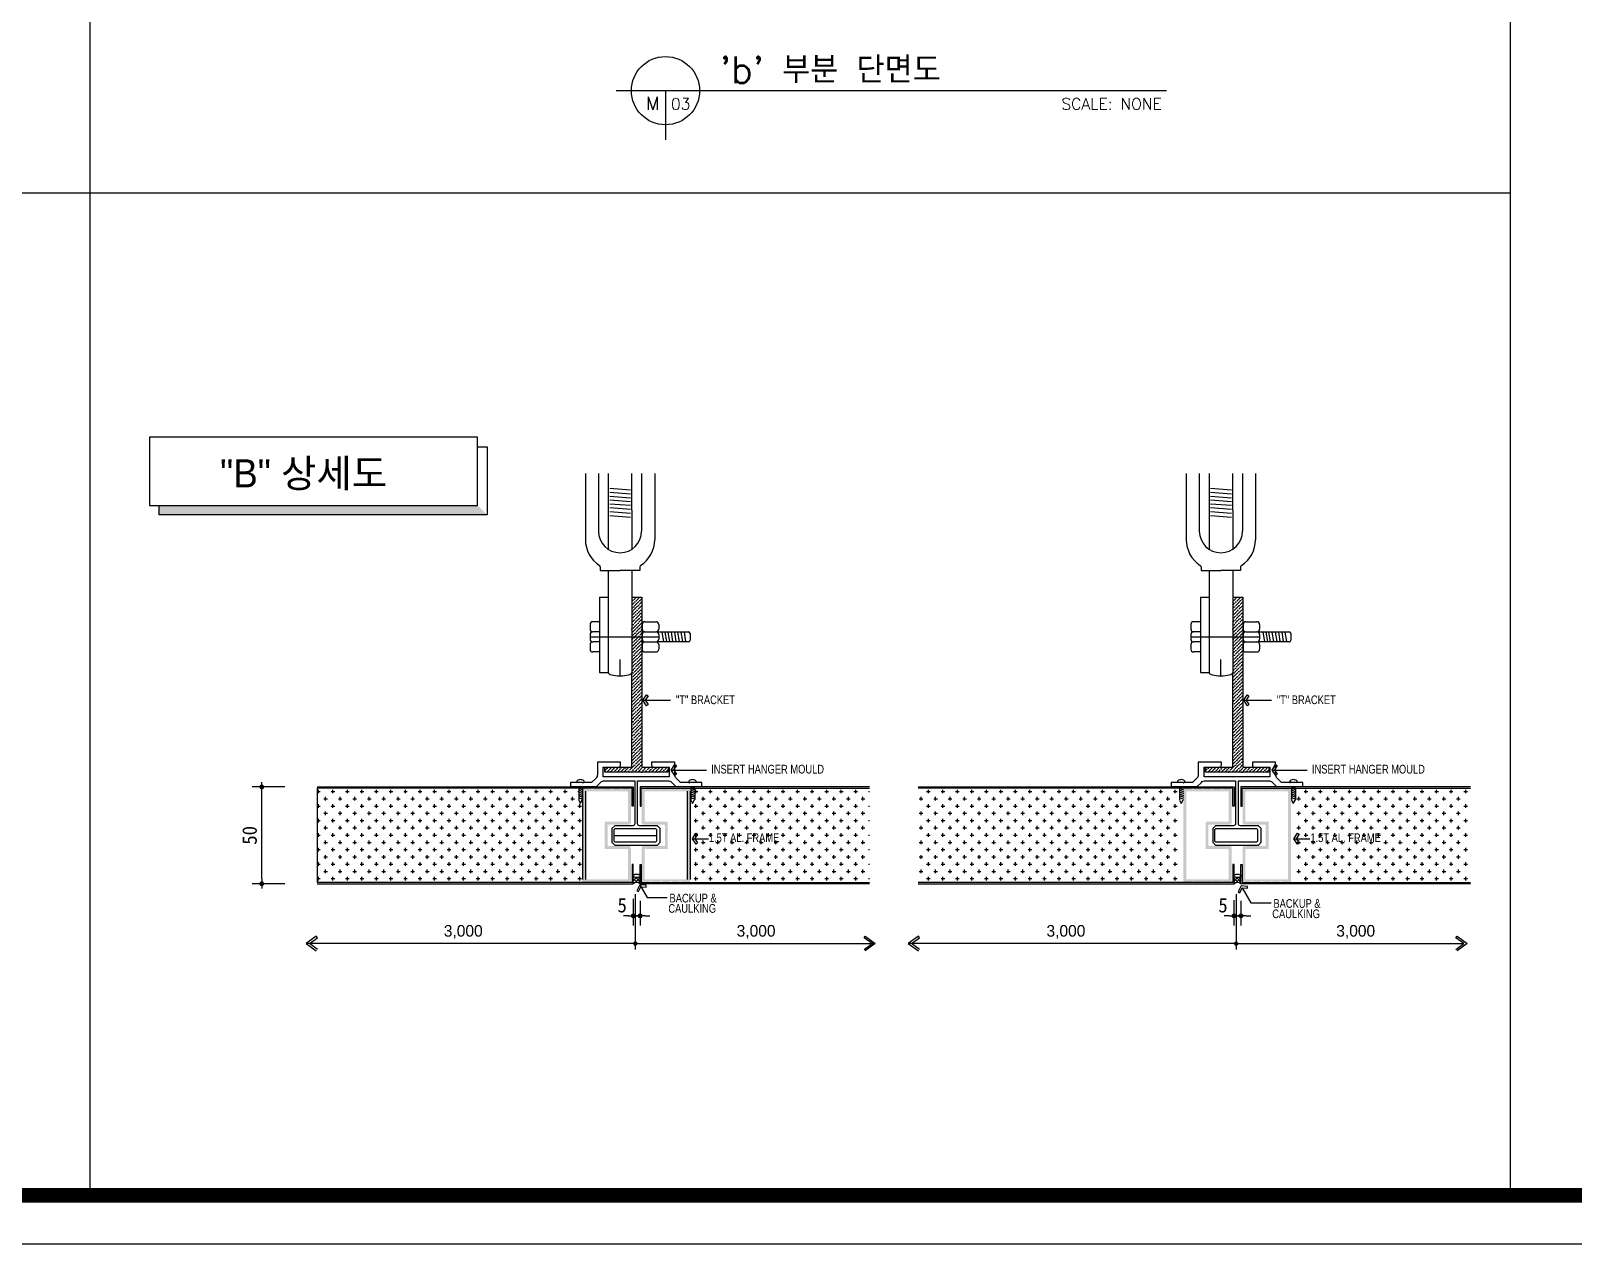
# Model space of a CAD drawing. Header units: millimetres. Extents: x 761574 to 813627, y -447408 to -384263.
# Drawn here: x 808349 to 809305, y -386889 to -386137 of the extents above; entities that cross this region are included whole.
import ezdxf
from ezdxf.enums import TextEntityAlignment as Align

# ---------------------------------------------------------------- set-up
doc = ezdxf.new("R2010")
doc.units = ezdxf.units.MM
doc.header["$LTSCALE"] = 500
doc.header["$PDMODE"] = 2
doc.linetypes.add('CENTER', pattern=[2, 1.25, -0.25, 0.25, -0.25])
doc.layers.get('Defpoints').update_dxf_attribs({"color": 8})
for name, color, linetype in [('1', 1, 'CENTER'), ('3SEC', 3, 'Continuous'), ('5', 5, 'Continuous'), ('CAUL', 7, 'Continuous'), ('DIM', 7, 'Continuous'), ('DOOR', 4, 'Continuous'), ('FORM', 7, 'Continuous'), ('H1', 5, 'Continuous'), ('PANEL', 7, 'Continuous'), ('TEXT', 7, 'Continuous'), ('TEXT1', 2, 'Continuous'), ('TITLE', 7, 'Continuous')]:
    doc.layers.add(name, color=color, linetype=linetype)
doc.styles.add('GHD', font='simple.shx', dxfattribs={"bigfont": 'whgtxt.shx'})
doc.styles.add('GK', font='HYGTRE.TTF', dxfattribs={"height": 0.2})
doc.styles.add('SIM', font='simplex')
doc.styles.add('글씨1', font='stylu.ttf')
doc.styles.add('돋움', font='')
doc.styles.get('돋움').set_extended_font_data('DotumChe')
doc.dimstyles.new('DIM270', dxfattribs={"dimscale": 3, "dimtxt": 3, "dimasz": 1, "dimexe": 2, "dimexo": 3, "dimgap": 1, "dimtad": 1, "dimtoh": 1, "dimdec": 0, "dimzin": 9, "dimdsep": 46, "dimtxsty": '돋움', "dimblk": 'dots', "dimcen": 0, "dimclrt": 3, "dimadec": 0, "dimazin": 0, "dimtm": 1e-09, "dimtfac": 1, "dimtdec": 0, "dimtix": 1, "dimtmove": 2, "dimatfit": 3, "dimldrblk": 'dots', "dimfxl": 0, "dimtolj": 1, "dimtzin": 0, "dimarcsym": 0})
pattern_1 = [(0, (519576.936, -394388.715), (4.5, 4.5), [2.25, -6.75]), (90, (519578.061, -394389.84), (-4.5, 4.5), [2.25, -6.75])]
pattern_2 = [(45, (-2122566.9116, -469268.0311), (0.80424557525, 2.9489004426), [3.79125, -0.75825, 0, -0.75825])]
pattern_3 = [(45, (-2122194.5671, -469268.0311), (0.80424557525, 2.9489004426), [3.79125, -0.75825, 0, -0.75825])]

# ---------------------------------------------------------------- blocks, each defined once
blk = doc.blocks.new('form')
at = {"layer": 'FORM', "color": 3}
blk.add_lwpolyline([(0, 562.79), (792.83, 562.79), (792.83, 0), (0, 0)], close=True, dxfattribs=at)
at = {"layer": 'FORM', "color": 2, "const_width": 1.94}
blk.add_lwpolyline([(12.48, 6.47), (12.48, 555.28), (781.78, 555.28), (781.78, 6.47)], close=True, dxfattribs=at)
blk = doc.blocks.new('dots')
blk.add_line((-1, 0), (1, 0))
at = {"const_width": 0.5}
blk.add_lwpolyline([(-0.25, 0, 1), (0.25, 0, 1)], format="xyb", close=True, dxfattribs=at)
blk = doc.blocks.new('*D33')
at = {"layer": 'Defpoints', "color": 0, "linetype": 'ByBlock'}
for p in [(808492.49, -386605.38), (808515.76, -386605.38), (808515.76, -386665.38)]:
    blk.add_point(p, dxfattribs=at)
at = {"layer": 'TEXT1', "color": 0, "linetype": 'ByBlock', "lineweight": -2}
for p, q in [((808506.76, -386605.38), (808486.49, -386605.38)), ((808492.49, -386662.38), (808492.49, -386608.38)), ((808506.76, -386665.38), (808486.49, -386665.38))]:
    blk.add_line(p, q, dxfattribs=at)
at = {"layer": 'TEXT1', "color": 0, "linetype": 'ByBlock', "lineweight": -2, "xscale": 3, "yscale": 3, "zscale": 3}
for p, rotation in [((808492.49, -386605.38), 90), ((808492.49, -386665.38), 270)]:
    blk.add_blockref('dots', p, dxfattribs=dict(at, rotation=rotation))
at = {"layer": 'TEXT1', "color": 3, "linetype": 'ByBlock', "insert": (808484.98, -386635.38), "char_height": 9, "attachment_point": 5, "rotation": 90, "style": '돋움'}
blk.add_mtext('\\A1;50', dxfattribs=at)
blk = doc.blocks.new('*D34')
at = {"layer": 'Defpoints', "color": 0, "linetype": 'ByBlock'}
for p in [(808722.69, -386665.71), (808726.98, -386666.98), (808722.69, -386685.24)]:
    blk.add_point(p, dxfattribs=at)
at = {"layer": 'TEXT1', "color": 0, "linetype": 'ByBlock', "lineweight": -2}
for p, q in [((808722.69, -386674.71), (808722.69, -386691.24)), ((808726.98, -386675.98), (808726.98, -386691.24)), ((808719.69, -386685.24), (808716.69, -386685.24)), ((808726.98, -386685.24), (808722.69, -386685.24)), ((808729.98, -386685.24), (808732.98, -386685.24))]:
    blk.add_line(p, q, dxfattribs=at)
at = {"layer": 'TEXT1', "color": 0, "linetype": 'ByBlock', "lineweight": -2, "xscale": 3, "yscale": 3, "zscale": 3}
blk.add_blockref('dots', (808722.69, -386685.24), dxfattribs=at)
at = {"layer": 'TEXT1', "color": 0, "linetype": 'ByBlock', "lineweight": -2, "xscale": 3, "yscale": 3, "zscale": 3, "rotation": 180}
blk.add_blockref('dots', (808726.98, -386685.24), dxfattribs=at)
at = {"layer": 'TEXT1', "color": 3, "linetype": 'ByBlock', "insert": (808715.83, -386678.72), "char_height": 9, "attachment_point": 5, "style": '돋움'}
blk.add_mtext('\\A1;5 ', dxfattribs=at)
blk = doc.blocks.new('_Dot')
at = {"color": 0, "linetype": 'ByBlock', "lineweight": -2}
blk.add_line((-0.5, 0), (-1, 0), dxfattribs=at)
at = {"color": 0, "linetype": 'ByBlock', "const_width": 0.5}
blk.add_lwpolyline([(-0.25, 0, 1), (0.25, 0, 1)], format="xyb", close=True, dxfattribs=at)
blk = doc.blocks.new('*D35')
at = {"layer": 'Defpoints', "color": 0, "linetype": 'ByBlock'}
for p in [(809094.96, -386666.59), (809099.32, -386666.98), (809094.96, -386685.24)]:
    blk.add_point(p, dxfattribs=at)
at = {"layer": 'TEXT1', "color": 0, "linetype": 'ByBlock', "lineweight": -2}
for p, q in [((809094.96, -386675.59), (809094.96, -386691.24)), ((809099.32, -386675.98), (809099.32, -386691.24)), ((809091.96, -386685.24), (809088.96, -386685.24)), ((809099.32, -386685.24), (809094.96, -386685.24)), ((809102.32, -386685.24), (809105.32, -386685.24))]:
    blk.add_line(p, q, dxfattribs=at)
at = {"layer": 'TEXT1', "color": 0, "linetype": 'ByBlock', "lineweight": -2, "xscale": 3, "yscale": 3, "zscale": 3}
blk.add_blockref('dots', (809094.96, -386685.24), dxfattribs=at)
at = {"layer": 'TEXT1', "color": 0, "linetype": 'ByBlock', "lineweight": -2, "xscale": 3, "yscale": 3, "zscale": 3, "rotation": 180}
blk.add_blockref('dots', (809099.32, -386685.24), dxfattribs=at)
at = {"layer": 'TEXT1', "color": 3, "linetype": 'ByBlock', "insert": (809088.18, -386678.72), "char_height": 9, "attachment_point": 5, "style": '돋움'}
blk.add_mtext('\\A1;5 ', dxfattribs=at)

msp = doc.modelspace()

# ---------------------------------------------------------------- hatches: boundary and pattern name
h = msp.add_hatch()
h.set_pattern_fill('ANSI36', color=253, scale=12.132, style=0)
h.set_pattern_definition(pattern_2)
h.paths.add_polyline_path([(808728.06, -386487.77), (808721.84, -386487.77), (808721.84, -386512.4), (808728.06, -386512.4)])
h = msp.add_hatch()
h.set_pattern_fill('ANSI36', color=253, scale=12.132, style=0)
h.set_pattern_definition(pattern_3)
h.paths.add_polyline_path([(809100.41, -386487.77), (809094.18, -386487.77), (809094.18, -386512.4), (809100.41, -386512.4)])
h = msp.add_hatch()
h.set_pattern_fill('ANSI36', color=253, scale=12.132, style=0)
h.set_pattern_definition(pattern_2)
h.paths.add_polyline_path([(808728.06, -386512.4), (808721.84, -386512.4), (808721.84, -386534.54), (808721.84, -386593.13), (808714.56, -386593.13), (808714.56, -386596.28), (808724.43, -386596.28), (808744.24, -386596.28), (808744.24, -386593.13), (808728.06, -386593.13)])
h.paths.add_polyline_path([(808714.56, -386593.13), (808705, -386593.13), (808705, -386596.28), (808714.56, -386596.28)])
h = msp.add_hatch()
h.set_pattern_fill('ANSI36', color=253, scale=12.132, style=0)
h.set_pattern_definition(pattern_3)
h.paths.add_polyline_path([(809100.41, -386512.4), (809094.18, -386512.4), (809094.18, -386534.54), (809094.18, -386593.13), (809086.9, -386593.13), (809086.9, -386596.28), (809096.77, -386596.28), (809116.59, -386596.28), (809116.59, -386593.13), (809100.41, -386593.13)])
h.paths.add_polyline_path([(809086.9, -386593.13), (809077.34, -386593.13), (809077.34, -386596.28), (809086.9, -386596.28)])
h = msp.add_hatch()
h.set_pattern_fill('ANSI37', color=253, scale=12, style=0)
h.set_pattern_definition([(45, (519576.9362, -394388.715), (-1.060660172, 1.060660172), []), (135, (519576.9362, -394388.715), (-1.060660172, -1.060660172), [])])
h.paths.add_polyline_path([(808726.98, -386660.49, -0.175616), (808726.85, -386660.85, -0.104035), (808726.35, -386661.25, -0.064585), (808725.7, -386661.47, -0.050742), (808724.83, -386661.56, -0.050742), (808723.96, -386661.47, -0.064585), (808723.31, -386661.25, -0.104035), (808722.82, -386660.85, -0.175616), (808722.69, -386660.49), (808722.69, -386665.38, -0.367662), (808726.98, -386665.38)])
h = msp.add_hatch()
h.set_pattern_fill('ANSI37', color=253, scale=12, style=0)
h.set_pattern_definition([(45, (519949.2808, -394388.715), (-1.060660172, 1.060660172), []), (135, (519949.2808, -394388.715), (-1.060660172, -1.060660172), [])])
h.paths.add_polyline_path([(809099.32, -386660.49, -0.175616), (809099.19, -386660.85, -0.104035), (809098.69, -386661.25, -0.064585), (809098.04, -386661.47, -0.050742), (809097.18, -386661.56, -0.050742), (809096.31, -386661.47, -0.064585), (809095.66, -386661.25, -0.104035), (809095.16, -386660.85, -0.175616), (809095.03, -386660.49), (809095.03, -386665.38, -0.367662), (809099.32, -386665.38)])
at = {"layer": 'DIM'}
h = msp.add_hatch(dxfattribs=at)
h.set_pattern_fill('CROSS', color=11, scale=18, style=0)
h.set_pattern_definition(pattern_1)
h.paths.add_polyline_path([(808690.73, -386614.32), (808689.89, -386615.71), (808688.91, -386613.47), (808688.91, -386606.1), (808526.87, -386606.1), (808526.87, -386664.66), (808690.73, -386664.66)])
h.paths.add_polyline_path([(808869.12, -386606.1), (808760.76, -386606.1), (808760.76, -386613.36), (808759.35, -386615.71), (808758.37, -386613.47), (808758.37, -386664.66), (808869.12, -386664.66)])
h.paths.add_polyline_path([(808756.5, -386641.21), (808806.56, -386641.21), (808806.56, -386632.74), (808756.5, -386632.74)], flags=9)
h = msp.add_hatch(dxfattribs=at)
h.set_pattern_fill('CROSS', color=11, scale=18, style=0)
h.set_pattern_definition(pattern_1)
h.paths.add_polyline_path([(808899.21, -386606.1), (809060.66, -386606.1), (809060.66, -386664.66), (808899.21, -386664.66)])
h.paths.add_polyline_path([(809133.1, -386606.1), (809241.46, -386606.1), (809241.46, -386664.66), (809133.1, -386664.66)])
at = {"layer": 'PANEL'}
h = msp.add_hatch(color=4, dxfattribs=at)
h.paths.add_polyline_path([(808693.08, -386608.11), (808691.3, -386608.11), (808691.3, -386613.23, -0.12874), (808691.24, -386613.47), (808691.24, -386662.65), (808693.08, -386662.65)])
edge = h.paths.add_edge_path()
edge.add_arc((808707.12, -386629.09), 0.3, 90, 180, ccw=False)
edge.add_line((808707.12, -386628.79), (808720.01, -386628.79))
edge.add_arc((808720.01, -386627.59), 1.2, 270, 360)
edge.add_line((808721.21, -386627.59), (808721.21, -386607.51))
edge.add_arc((808720.01, -386607.51), 1.2, 0, 90)
edge.add_line((808720.01, -386606.31), (808716.41, -386606.31))
edge.add_ellipse((808715.21, -386606.31), major_axis=(1.2, 0), ratio=0.5, start_angle=180, end_angle=360, ccw=False)
edge.add_line((808714.02, -386606.31), (808710.42, -386606.31))
edge.add_ellipse((808709.22, -386606.31), major_axis=(1.2, 0), ratio=0.5, start_angle=180, end_angle=360, ccw=False)
edge.add_line((808708.02, -386606.31), (808704.42, -386606.31))
edge.add_ellipse((808703.23, -386606.31), major_axis=(1.2, 0), ratio=0.5, start_angle=180, end_angle=360, ccw=False)
edge.add_line((808702.03, -386606.31), (808698.43, -386606.31))
edge.add_ellipse((808697.23, -386606.31), major_axis=(-1.2, 0), ratio=0.5, start_angle=0, end_angle=180, ccw=False)
edge.add_line((808696.03, -386606.31), (808691.3, -386606.31))
edge.add_line((808691.3, -386606.31), (808691.3, -386608.11))
edge.add_line((808691.3, -386608.11), (808718.81, -386608.11))
edge.add_arc((808718.81, -386608.71), 0.599, 0, 90, ccw=False)
edge.add_line((808719.41, -386608.71), (808719.41, -386626.39))
edge.add_arc((808718.81, -386626.39), 0.599, -90, 0, ccw=False)
edge.add_line((808718.81, -386626.99), (808705.02, -386626.99))
edge.add_line((808705.02, -386626.99), (808705.02, -386643.77))
edge.add_line((808705.02, -386643.77), (808718.81, -386643.77))
edge.add_arc((808718.81, -386644.37), 0.599, 0, 90, ccw=False)
edge.add_line((808719.41, -386644.37), (808719.41, -386662.05))
edge.add_arc((808718.81, -386662.05), 0.599, -90, 0, ccw=False)
edge.add_line((808718.81, -386662.65), (808691.24, -386662.65))
edge.add_line((808691.24, -386662.65), (808691.24, -386664.45))
edge.add_line((808691.24, -386664.45), (808696.03, -386664.45))
edge.add_ellipse((808697.23, -386664.45), major_axis=(-1.2, 0), ratio=0.5, start_angle=180, end_angle=360, ccw=False)
edge.add_line((808698.43, -386664.45), (808702.03, -386664.45))
edge.add_ellipse((808703.23, -386664.45), major_axis=(1.2, 0), ratio=0.5, start_angle=0, end_angle=180, ccw=False)
edge.add_line((808704.42, -386664.45), (808708.02, -386664.45))
edge.add_ellipse((808709.22, -386664.45), major_axis=(1.2, 0), ratio=0.5, start_angle=0, end_angle=180, ccw=False)
edge.add_line((808710.42, -386664.45), (808714.02, -386664.45))
edge.add_ellipse((808715.21, -386664.45), major_axis=(1.2, 0), ratio=0.5, start_angle=0, end_angle=180, ccw=False)
edge.add_line((808716.41, -386664.45), (808720.01, -386664.45))
edge.add_arc((808720.01, -386663.25), 1.2, 270, 360)
edge.add_line((808721.21, -386663.25), (808721.21, -386643.17))
edge.add_arc((808720.01, -386643.17), 1.2, 0, 90)
edge.add_line((808720.01, -386641.97), (808707.12, -386641.97))
edge.add_arc((808707.12, -386641.67), 0.3, 180, 270, ccw=False)
edge.add_line((808706.82, -386641.67), (808706.82, -386629.09))
edge = h.paths.add_edge_path()
edge.add_line((808744.11, -386626.99), (808730.32, -386626.99))
edge.add_arc((808730.32, -386626.39), 0.599, 180, 270, ccw=False)
edge.add_line((808729.72, -386626.39), (808729.72, -386608.71))
edge.add_arc((808730.32, -386608.71), 0.599, 90, 180, ccw=False)
edge.add_line((808730.32, -386608.11), (808757.89, -386608.11))
edge.add_line((808757.89, -386608.11), (808757.89, -386606.31))
edge.add_line((808757.89, -386606.31), (808753.1, -386606.31))
edge.add_ellipse((808751.9, -386606.31), major_axis=(1.2, 0), ratio=0.5, start_angle=180, end_angle=360, ccw=False)
edge.add_line((808750.7, -386606.31), (808747.1, -386606.31))
edge.add_ellipse((808745.9, -386606.31), major_axis=(-1.2, 0), ratio=0.5, start_angle=0, end_angle=180, ccw=False)
edge.add_line((808744.7, -386606.31), (808741.11, -386606.31))
edge.add_ellipse((808739.91, -386606.31), major_axis=(-1.2, 0), ratio=0.5, start_angle=0, end_angle=180, ccw=False)
edge.add_line((808738.71, -386606.31), (808735.11, -386606.31))
edge.add_ellipse((808733.92, -386606.31), major_axis=(-1.2, 0), ratio=0.5, start_angle=0, end_angle=180, ccw=False)
edge.add_line((808732.72, -386606.31), (808729.12, -386606.31))
edge.add_arc((808729.12, -386607.51), 1.2, 90, 180)
edge.add_line((808727.92, -386607.51), (808727.92, -386627.59))
edge.add_arc((808729.12, -386627.59), 1.2, 180, 270)
edge.add_line((808729.12, -386628.79), (808742.01, -386628.79))
edge.add_arc((808742.01, -386629.09), 0.3, 0, 90, ccw=False)
edge.add_line((808742.31, -386629.09), (808742.31, -386641.67))
edge.add_arc((808742.01, -386641.67), 0.3, -90, 0, ccw=False)
edge.add_line((808742.01, -386641.97), (808729.12, -386641.97))
edge.add_arc((808729.12, -386643.17), 1.2, 90, 180)
edge.add_line((808727.92, -386643.17), (808727.92, -386663.25))
edge.add_arc((808729.12, -386663.25), 1.2, 180, 270)
edge.add_line((808729.12, -386664.45), (808732.72, -386664.45))
edge.add_ellipse((808733.92, -386664.45), major_axis=(-1.2, 0), ratio=0.5, start_angle=180, end_angle=360, ccw=False)
edge.add_line((808735.11, -386664.45), (808738.71, -386664.45))
edge.add_ellipse((808739.91, -386664.45), major_axis=(-1.2, 0), ratio=0.5, start_angle=180, end_angle=360, ccw=False)
edge.add_line((808741.11, -386664.45), (808744.7, -386664.45))
edge.add_ellipse((808745.9, -386664.45), major_axis=(-1.2, 0), ratio=0.5, start_angle=180, end_angle=360, ccw=False)
edge.add_line((808747.1, -386664.45), (808750.7, -386664.45))
edge.add_ellipse((808751.9, -386664.45), major_axis=(1.2, 0), ratio=0.5, start_angle=0, end_angle=180, ccw=False)
edge.add_line((808753.1, -386664.45), (808757.89, -386664.45))
edge.add_line((808757.89, -386664.45), (808757.89, -386662.65))
edge.add_line((808757.89, -386662.65), (808730.32, -386662.65))
edge.add_arc((808730.32, -386662.05), 0.599, 180, 270, ccw=False)
edge.add_line((808729.72, -386662.05), (808729.72, -386644.37))
edge.add_arc((808730.32, -386644.37), 0.599, 90, 180, ccw=False)
edge.add_line((808730.32, -386643.77), (808744.11, -386643.77))
edge.add_line((808744.11, -386643.77), (808744.11, -386626.99))
h.paths.add_polyline_path([(808757.89, -386608.11), (808756.05, -386608.11), (808756.05, -386662.65), (808757.89, -386662.65)])
h = msp.add_hatch(color=4, dxfattribs=at)
h.paths.add_polyline_path([(809065.43, -386608.11), (809063.64, -386608.11), (809063.64, -386613.23, -0.12874), (809063.58, -386613.47), (809063.58, -386662.65), (809065.43, -386662.65)])
edge = h.paths.add_edge_path()
edge.add_arc((809079.47, -386629.09), 0.3, 90, 180, ccw=False)
edge.add_line((809079.47, -386628.79), (809092.35, -386628.79))
edge.add_arc((809092.35, -386627.59), 1.2, 270, 360)
edge.add_line((809093.55, -386627.59), (809093.55, -386607.51))
edge.add_arc((809092.35, -386607.51), 1.2, 0, 90)
edge.add_line((809092.35, -386606.31), (809088.76, -386606.31))
edge.add_ellipse((809087.56, -386606.31), major_axis=(1.2, 0), ratio=0.5, start_angle=180, end_angle=360, ccw=False)
edge.add_line((809086.36, -386606.31), (809082.76, -386606.31))
edge.add_ellipse((809081.56, -386606.31), major_axis=(1.2, 0), ratio=0.5, start_angle=180, end_angle=360, ccw=False)
edge.add_line((809080.37, -386606.31), (809076.77, -386606.31))
edge.add_ellipse((809075.57, -386606.31), major_axis=(1.2, 0), ratio=0.5, start_angle=180, end_angle=360, ccw=False)
edge.add_line((809074.37, -386606.31), (809070.77, -386606.31))
edge.add_ellipse((809069.58, -386606.31), major_axis=(-1.2, 0), ratio=0.5, start_angle=0, end_angle=180, ccw=False)
edge.add_line((809068.38, -386606.31), (809063.64, -386606.31))
edge.add_line((809063.64, -386606.31), (809063.64, -386608.11))
edge.add_line((809063.64, -386608.11), (809091.16, -386608.11))
edge.add_arc((809091.16, -386608.71), 0.599, 0, 90, ccw=False)
edge.add_line((809091.75, -386608.71), (809091.75, -386626.39))
edge.add_arc((809091.16, -386626.39), 0.599, -90, 0, ccw=False)
edge.add_line((809091.16, -386626.99), (809077.37, -386626.99))
edge.add_line((809077.37, -386626.99), (809077.37, -386643.77))
edge.add_line((809077.37, -386643.77), (809091.16, -386643.77))
edge.add_arc((809091.16, -386644.37), 0.599, 0, 90, ccw=False)
edge.add_line((809091.75, -386644.37), (809091.75, -386662.05))
edge.add_arc((809091.16, -386662.05), 0.599, -90, 0, ccw=False)
edge.add_line((809091.16, -386662.65), (809063.58, -386662.65))
edge.add_line((809063.58, -386662.65), (809063.58, -386664.45))
edge.add_line((809063.58, -386664.45), (809068.38, -386664.45))
edge.add_ellipse((809069.58, -386664.45), major_axis=(-1.2, 0), ratio=0.5, start_angle=180, end_angle=360, ccw=False)
edge.add_line((809070.77, -386664.45), (809074.37, -386664.45))
edge.add_ellipse((809075.57, -386664.45), major_axis=(1.2, 0), ratio=0.5, start_angle=0, end_angle=180, ccw=False)
edge.add_line((809076.77, -386664.45), (809080.37, -386664.45))
edge.add_ellipse((809081.56, -386664.45), major_axis=(1.2, 0), ratio=0.5, start_angle=0, end_angle=180, ccw=False)
edge.add_line((809082.76, -386664.45), (809086.36, -386664.45))
edge.add_ellipse((809087.56, -386664.45), major_axis=(1.2, 0), ratio=0.5, start_angle=0, end_angle=180, ccw=False)
edge.add_line((809088.76, -386664.45), (809092.35, -386664.45))
edge.add_arc((809092.35, -386663.25), 1.2, 270, 360)
edge.add_line((809093.55, -386663.25), (809093.55, -386643.17))
edge.add_arc((809092.35, -386643.17), 1.2, 0, 90)
edge.add_line((809092.35, -386641.97), (809079.47, -386641.97))
edge.add_arc((809079.47, -386641.67), 0.3, 180, 270, ccw=False)
edge.add_line((809079.17, -386641.67), (809079.17, -386629.09))
edge = h.paths.add_edge_path()
edge.add_line((809116.45, -386626.99), (809102.66, -386626.99))
edge.add_arc((809102.66, -386626.39), 0.599, 180, 270, ccw=False)
edge.add_line((809102.06, -386626.39), (809102.06, -386608.71))
edge.add_arc((809102.66, -386608.71), 0.599, 90, 180, ccw=False)
edge.add_line((809102.66, -386608.11), (809130.24, -386608.11))
edge.add_line((809130.24, -386608.11), (809130.24, -386606.31))
edge.add_line((809130.24, -386606.31), (809125.44, -386606.31))
edge.add_ellipse((809124.24, -386606.31), major_axis=(1.2, 0), ratio=0.5, start_angle=180, end_angle=360, ccw=False)
edge.add_line((809123.04, -386606.31), (809119.45, -386606.31))
edge.add_ellipse((809118.25, -386606.31), major_axis=(-1.2, 0), ratio=0.5, start_angle=0, end_angle=180, ccw=False)
edge.add_line((809117.05, -386606.31), (809113.45, -386606.31))
edge.add_ellipse((809112.25, -386606.31), major_axis=(-1.2, 0), ratio=0.5, start_angle=0, end_angle=180, ccw=False)
edge.add_line((809111.06, -386606.31), (809107.46, -386606.31))
edge.add_ellipse((809106.26, -386606.31), major_axis=(-1.2, 0), ratio=0.5, start_angle=0, end_angle=180, ccw=False)
edge.add_line((809105.06, -386606.31), (809101.46, -386606.31))
edge.add_arc((809101.46, -386607.51), 1.2, 90, 180)
edge.add_line((809100.27, -386607.51), (809100.27, -386627.59))
edge.add_arc((809101.46, -386627.59), 1.2, 180, 270)
edge.add_line((809101.46, -386628.79), (809114.35, -386628.79))
edge.add_arc((809114.35, -386629.09), 0.3, 0, 90, ccw=False)
edge.add_line((809114.65, -386629.09), (809114.65, -386641.67))
edge.add_arc((809114.35, -386641.67), 0.3, -90, 0, ccw=False)
edge.add_line((809114.35, -386641.97), (809101.46, -386641.97))
edge.add_arc((809101.46, -386643.17), 1.2, 90, 180)
edge.add_line((809100.27, -386643.17), (809100.27, -386663.25))
edge.add_arc((809101.46, -386663.25), 1.2, 180, 270)
edge.add_line((809101.46, -386664.45), (809105.06, -386664.45))
edge.add_ellipse((809106.26, -386664.45), major_axis=(-1.2, 0), ratio=0.5, start_angle=180, end_angle=360, ccw=False)
edge.add_line((809107.46, -386664.45), (809111.06, -386664.45))
edge.add_ellipse((809112.25, -386664.45), major_axis=(-1.2, 0), ratio=0.5, start_angle=180, end_angle=360, ccw=False)
edge.add_line((809113.45, -386664.45), (809117.05, -386664.45))
edge.add_ellipse((809118.25, -386664.45), major_axis=(-1.2, 0), ratio=0.5, start_angle=180, end_angle=360, ccw=False)
edge.add_line((809119.45, -386664.45), (809123.04, -386664.45))
edge.add_ellipse((809124.24, -386664.45), major_axis=(1.2, 0), ratio=0.5, start_angle=0, end_angle=180, ccw=False)
edge.add_line((809125.44, -386664.45), (809130.24, -386664.45))
edge.add_line((809130.24, -386664.45), (809130.24, -386662.65))
edge.add_line((809130.24, -386662.65), (809102.66, -386662.65))
edge.add_arc((809102.66, -386662.05), 0.599, 180, 270, ccw=False)
edge.add_line((809102.06, -386662.05), (809102.06, -386644.37))
edge.add_arc((809102.66, -386644.37), 0.599, 90, 180, ccw=False)
edge.add_line((809102.66, -386643.77), (809116.45, -386643.77))
edge.add_line((809116.45, -386643.77), (809116.45, -386626.99))
h.paths.add_polyline_path([(809130.24, -386608.11), (809128.39, -386608.11), (809128.39, -386662.65), (809130.24, -386662.65)])

# ---------------------------------------------------------------- linework, layer by layer
at = {"color": 0}
for p, q in [((808385.85, -385454.74), (808385.85, -386858.49)), ((809266.08, -385454.74), (809266.08, -386858.49)), ((809266.08, -386237.51), (807451.81, -386237.51))]:
    msp.add_line(p, q, dxfattribs=at)
at = {"color": 7}
for p, q in [((808701.81, -386487.77), (808701.81, -386534.54)), ((809074.16, -386487.77), (809074.16, -386534.54))]:
    msp.add_line(p, q, dxfattribs=at)
at = {"color": 7, "linetype": 'Continuous'}
for p, q in [((808701.81, -386487.77), (808707.17, -386487.77)), ((809074.16, -386487.77), (809079.52, -386487.77)), ((808701.81, -386534.54), (808707.17, -386534.54)), ((809074.16, -386534.54), (809079.52, -386534.54))]:
    msp.add_line(p, q, dxfattribs=at)
at = {"color": 253}
for p, q in [((808526.87, -386606.1), (808526.87, -386664.66)), ((808710.79, -386635.38), (808737.17, -386635.38))]:
    msp.add_line(p, q, dxfattribs=at)
at = {"linetype": 'Continuous'}
for p, q in [((808688.91, -386605.99), (808688.91, -386613.37)), ((808688.95, -386606.06), (808691.3, -386607.18)), ((808688.95, -386607.26), (808691.3, -386608.39)), ((808688.95, -386608.4), (808691.3, -386609.52)), ((808688.95, -386609.61), (808691.3, -386610.73)), ((808688.95, -386610.68), (808691.3, -386611.8)), ((808688.95, -386611.88), (808691.3, -386613)), ((808688.95, -386613.56), (808689.89, -386615.71)), ((808689.89, -386615.71), (808691.23, -386613.48)), ((808691.3, -386605.99), (808691.3, -386613.23)), ((808758.37, -386605.99), (808758.37, -386613.37)), ((808758.41, -386606.06), (808760.76, -386607.18)), ((808758.41, -386607.26), (808760.76, -386608.39)), ((808758.41, -386608.4), (808760.76, -386609.52)), ((808758.41, -386609.61), (808760.76, -386610.73)), ((808758.41, -386610.68), (808760.76, -386611.8)), ((808758.41, -386611.88), (808760.76, -386613)), ((808758.41, -386613.56), (808759.35, -386615.71)), ((808759.35, -386615.71), (808760.69, -386613.48)), ((808760.76, -386605.99), (808760.76, -386613.23)), ((809061.26, -386605.99), (809061.26, -386613.37)), ((809061.3, -386606.06), (809063.64, -386607.18)), ((809061.3, -386607.26), (809063.64, -386608.39)), ((809061.3, -386608.4), (809063.64, -386609.52)), ((809061.3, -386609.61), (809063.64, -386610.73)), ((809061.3, -386610.68), (809063.64, -386611.8)), ((809061.3, -386611.88), (809063.64, -386613)), ((809061.3, -386613.56), (809062.24, -386615.71)), ((809062.24, -386615.71), (809063.57, -386613.48)), ((809130.71, -386605.99), (809130.71, -386613.47)), ((809130.71, -386613.47), (809131.69, -386615.71)), ((809130.75, -386606.06), (809133.1, -386607.18)), ((809130.75, -386607.26), (809133.1, -386608.39)), ((809130.75, -386608.4), (809133.1, -386609.52)), ((809130.75, -386609.61), (809133.1, -386610.73)), ((809130.75, -386610.68), (809133.1, -386611.8)), ((809130.75, -386611.88), (809133.1, -386613)), ((809131.69, -386615.71), (809133.03, -386613.48)), ((809133.1, -386605.99), (809133.1, -386613.23))]:
    msp.add_line(p, q, dxfattribs=at)
for p, q in [((808688.91, -386605.99), (808691.3, -386605.99)), ((808758.37, -386605.99), (808760.76, -386605.99)), ((809130.71, -386605.99), (809133.1, -386605.99))]:
    msp.add_line(p, q)
at = {"color": 7}
msp.add_lwpolyline([(808422.98, -386388.75), (808422.98, -386430.96), (808626.16, -386430.96), (808626.16, -386388.75)], close=True, dxfattribs=at)
at = {"color": 8}
msp.add_lwpolyline([(808632.07, -386436.87), (808428.89, -386436.87), (808428.89, -386430.96), (808626.16, -386430.96), (808626.16, -386394.66), (808632.07, -386394.66), (808632.07, -386430.96)], close=True, dxfattribs=at)
at = {"color": 6, "linetype": 'Continuous'}
for points in [[(808721.84, -386487.77), (808728.06, -386487.77), (808728.06, -386593.13), (808744.24, -386593.13), (808744.24, -386596.28), (808724.43, -386596.28), (808705, -386596.28), (808705, -386593.13), (808721.84, -386593.13), (808721.84, -386534.54)], [(809094.18, -386487.77), (809100.41, -386487.77), (809100.41, -386593.13), (809116.59, -386593.13), (809116.59, -386596.28), (809096.77, -386596.28), (809077.34, -386596.28), (809077.34, -386593.13), (809094.18, -386593.13), (809094.18, -386534.54)]]:
    msp.add_lwpolyline(points, dxfattribs=at)
at = {"color": 6}
for points in [[(808709.49, -386639.68), (808711.19, -386641.37), (808737.77, -386641.37), (808739.46, -386639.68), (808739.46, -386631.08), (808737.77, -386629.39), (808726.57, -386629.39, -0.414214), (808725.38, -386628.19), (808725.38, -386601.51), (808743.97, -386601.51, -0.198912), (808746.51, -386602.57), (808749.05, -386605.11), (808765.24, -386605.11), (808765.24, -386602.71), (808757.74, -386602.71), (808757.44, -386602.95), (808757.14, -386602.71), (808752.05, -386602.71), (808749.33, -386599.99, -0.198912), (808748.45, -386597.87), (808748.45, -386590.12), (808734.07, -386590.12), (808734.07, -386591.92, 0.414214), (808735.27, -386593.12), (808744.86, -386593.12), (808744.86, -386599.12), (808704.1, -386599.12), (808704.1, -386593.12), (808713.69, -386593.12, 0.414214), (808714.89, -386591.92), (808714.89, -386590.12), (808700.5, -386590.12), (808700.5, -386597.87, -0.198912), (808699.62, -386599.99), (808696.9, -386602.71), (808691.81, -386602.71), (808691.51, -386602.95), (808691.21, -386602.71), (808683.72, -386602.71), (808683.72, -386605.11), (808699.9, -386605.11), (808702.44, -386602.57, -0.198912), (808704.99, -386601.51), (808723.58, -386601.51), (808723.58, -386628.19, -0.414214), (808722.38, -386629.39), (808711.19, -386629.39), (808709.49, -386631.08), (808709.49, -386639.68)], [(809081.84, -386639.68), (809083.53, -386641.37), (809110.11, -386641.37), (809111.81, -386639.68), (809111.81, -386631.08), (809110.11, -386629.39), (809098.92, -386629.39, -0.414214), (809097.72, -386628.19), (809097.72, -386601.51), (809116.31, -386601.51, -0.198912), (809118.85, -386602.57), (809121.4, -386605.11), (809137.58, -386605.11), (809137.58, -386602.71), (809130.09, -386602.71), (809129.79, -386602.95), (809129.49, -386602.71), (809124.39, -386602.71), (809121.68, -386599.99, -0.198912), (809120.8, -386597.87), (809120.8, -386590.12), (809106.41, -386590.12), (809106.41, -386591.92, 0.414214), (809107.61, -386593.12), (809117.2, -386593.12), (809117.2, -386599.12), (809076.44, -386599.12), (809076.44, -386593.12), (809086.03, -386593.12, 0.414214), (809087.23, -386591.92), (809087.23, -386590.12), (809072.84, -386590.12), (809072.84, -386597.87, -0.198912), (809071.97, -386599.99), (809069.25, -386602.71), (809064.15, -386602.71), (809063.85, -386602.95), (809063.55, -386602.71), (809056.06, -386602.71), (809056.06, -386605.11), (809072.24, -386605.11), (809074.79, -386602.57, -0.198912), (809077.33, -386601.51), (809095.92, -386601.51), (809095.92, -386628.19, -0.414214), (809094.72, -386629.39), (809083.53, -386629.39), (809081.84, -386631.08), (809081.84, -386639.68)]]:
    msp.add_lwpolyline(points, format="xyb", dxfattribs=at)
for points in [[(808526.87, -386605.38), (808722.69, -386605.38), (808722.69, -386617.38), (808721.97, -386617.38), (808721.97, -386606.1), (808526.87, -386606.1)], [(808869.12, -386605.38), (808726.98, -386605.38), (808726.98, -386617.38), (808727.7, -386617.38), (808727.7, -386606.1), (808869.12, -386606.1)], [(808899.21, -386605.38), (809095.03, -386605.38), (809095.03, -386617.38), (809094.31, -386617.38), (809094.31, -386606.1), (808899.21, -386606.1)], [(809241.46, -386605.38), (809099.32, -386605.38), (809099.32, -386617.38), (809100.04, -386617.38), (809100.04, -386606.1), (809241.46, -386606.1)], [(808526.87, -386665.38), (808722.69, -386665.38), (808722.69, -386653.38), (808721.97, -386653.38), (808721.97, -386664.66), (808526.87, -386664.66)], [(808869.12, -386665.38), (808726.98, -386665.38), (808726.98, -386653.38), (808727.7, -386653.38), (808727.7, -386664.66), (808869.12, -386664.66)], [(808899.21, -386665.38), (809095.03, -386665.38), (809095.03, -386653.38), (809094.31, -386653.38), (809094.31, -386664.66), (808899.21, -386664.66)], [(809241.46, -386665.38), (809099.32, -386665.38), (809099.32, -386653.38), (809100.04, -386653.38), (809100.04, -386664.66), (809241.46, -386664.66)]]:
    msp.add_lwpolyline(points)
for points in [[(808737.17, -386638.93), (808736.52, -386639.58), (808711.43, -386639.58), (808710.79, -386638.93), (808710.79, -386631.83), (808711.43, -386631.18), (808736.52, -386631.18), (808737.17, -386631.83), (808737.17, -386638.93)], [(809109.51, -386638.93), (809108.87, -386639.58), (809083.78, -386639.58), (809083.14, -386638.93), (809083.14, -386631.83), (809083.78, -386631.18), (809108.87, -386631.18), (809109.51, -386631.83), (809109.51, -386638.93)]]:
    msp.add_lwpolyline(points, dxfattribs=at)
at = {"linetype": 'Continuous'}
for centre, radius, start, end in [((808689.98, -386603.62), 2.82, 26.92461, 153.07539), ((808759.44, -386603.62), 2.82, 26.92461, 153.07539), ((809062.33, -386603.62), 2.82, 26.92461, 153.07539), ((809131.78, -386603.62), 2.82, 26.92461, 153.07539), ((808689.39, -386613.37), 0.48, 180, 203.63448), ((808690.82, -386613.23), 0.48, 329.0525, 0), ((808758.85, -386613.37), 0.48, 180, 203.63448), ((808760.28, -386613.23), 0.48, 329.0525, 0), ((809132.62, -386613.23), 0.48, 329.0525, 0)]:
    msp.add_arc(centre, radius, start, end, dxfattribs=at)
at = {"color": 8}
msp.add_solid([(808428.89, -386430.96), (808428.89, -386436.87), (808626.16, -386430.96), (808632.07, -386436.87)], dxfattribs=at)
at = {"layer": '1', "color": 7}
for p, q in [((808707.42, -386433.86), (808707.42, -386411.2)), ((808721.84, -386433.86), (808721.84, -386411.2)), ((809079.77, -386433.86), (809079.77, -386411.2)), ((809094.18, -386433.86), (809094.18, -386411.2))]:
    msp.add_line(p, q, dxfattribs=at)
at = {"layer": '3SEC', "color": 7}
for p, q in [((808526.23, -386697.87), (808520.03, -386702.45)), ((808522.08, -386702.45), (808526.95, -386698.85)), ((808526.95, -386698.85), (808526.23, -386697.87)), ((808865.79, -386698.85), (808866.51, -386697.87)), ((808870.67, -386702.45), (808865.79, -386698.85)), ((808866.51, -386697.87), (808872.71, -386702.45)), ((808899.37, -386697.87), (808893.17, -386702.45)), ((808895.22, -386702.45), (808900.09, -386698.85)), ((808900.09, -386698.85), (808899.37, -386697.87)), ((809232.54, -386698.85), (809233.26, -386697.87)), ((809237.41, -386702.45), (809232.54, -386698.85)), ((809233.26, -386697.87), (809239.45, -386702.45)), ((808520.03, -386702.45), (808526.23, -386707.03)), ((808526.95, -386706.05), (808522.08, -386702.45)), ((808865.79, -386706.05), (808870.67, -386702.45)), ((808872.71, -386702.45), (808866.51, -386707.03)), ((808893.17, -386702.45), (808899.37, -386707.03)), ((808900.09, -386706.05), (808895.22, -386702.45)), ((809232.54, -386706.05), (809237.41, -386702.45)), ((809239.45, -386702.45), (809233.26, -386707.03))]:
    msp.add_line(p, q, dxfattribs=at)
at = {"layer": '5', "color": 9}
for p, q in [((808708.13, -386420.32), (808721.03, -386421.32)), ((809080.48, -386420.32), (809093.38, -386421.32)), ((808708.13, -386422.74), (808721.03, -386423.75)), ((808708.13, -386425.17), (808721.03, -386426.17)), ((808708.13, -386427.6), (808721.03, -386428.6)), ((808708.13, -386429.91), (808721.03, -386430.91)), ((809080.48, -386422.74), (809093.38, -386423.75)), ((809080.48, -386425.17), (809093.38, -386426.17)), ((809080.48, -386427.6), (809093.38, -386428.6)), ((809080.48, -386429.91), (809093.38, -386430.91)), ((808708.13, -386432.33), (808721.03, -386433.33)), ((808708.13, -386434.76), (808721.03, -386435.76)), ((808708.13, -386437.19), (808721.03, -386438.19)), ((809080.48, -386432.33), (809093.38, -386433.33)), ((809080.48, -386434.76), (809093.38, -386435.76)), ((809080.48, -386437.19), (809093.38, -386438.19))]:
    msp.add_line(p, q, dxfattribs=at)
at = {"layer": 'CAUL', "color": 7}
for points in [[(808726.98, -386660.49, -0.175616), (808726.85, -386660.85, -0.104035), (808726.35, -386661.25, -0.064585), (808725.7, -386661.47, -0.050742), (808724.83, -386661.56, -0.050742), (808723.96, -386661.47, -0.064585), (808723.31, -386661.25, -0.104035), (808722.82, -386660.85, -0.175616), (808722.69, -386660.49, -0.175616), (808722.82, -386660.13, -0.104035), (808723.31, -386659.74, -0.064585), (808723.96, -386659.52, -0.050742), (808724.83, -386659.43, -0.050742), (808725.7, -386659.52, -0.064585), (808726.35, -386659.74, -0.104035), (808726.85, -386660.13, -0.175616)], [(809099.32, -386660.49, -0.175616), (809099.19, -386660.85, -0.104035), (809098.69, -386661.25, -0.064585), (809098.04, -386661.47, -0.050742), (809097.18, -386661.56, -0.050742), (809096.31, -386661.47, -0.064585), (809095.66, -386661.25, -0.104035), (809095.16, -386660.85, -0.175616), (809095.03, -386660.49, -0.175616), (809095.16, -386660.13, -0.104035), (809095.66, -386659.74, -0.064585), (809096.31, -386659.52, -0.050742), (809097.18, -386659.43, -0.050742), (809098.04, -386659.52, -0.064585), (809098.69, -386659.74, -0.104035), (809099.19, -386660.13, -0.175616)]]:
    msp.add_lwpolyline(points, format="xyb", close=True, dxfattribs=at)
for centre in [(808724.83, -386667.9), (809097.18, -386667.9)]:
    msp.add_arc(centre, 3.31, 49.6269, 130.3731, dxfattribs=at)
at = {"layer": 'DIM', "color": 7}
for p, q in [((808723.98, -386671.84), (808723.98, -386706.05)), ((809096.32, -386671.84), (809096.32, -386706.05)), ((808723.6, -386702.45), (808520.03, -386702.45)), ((808724.36, -386702.45), (808872.71, -386702.45)), ((809095.95, -386702.45), (808893.17, -386702.45)), ((809096.7, -386702.45), (809237.41, -386702.45))]:
    msp.add_line(p, q, dxfattribs=at)
at = {"layer": 'DOOR', "color": 7}
for p, q in [((808695.92, -386504.69), (808695.92, -386507.62)), ((808701.98, -386503.04), (808697.58, -386503.04)), ((808728.24, -386504.69), (808728.24, -386507.62)), ((808729.9, -386503.04), (808736.82, -386503.04)), ((808738.48, -386504.69), (808738.48, -386507.62)), ((809068.26, -386504.69), (809068.26, -386507.62)), ((809074.32, -386503.04), (809069.92, -386503.04)), ((809100.59, -386504.69), (809100.59, -386507.62)), ((809102.24, -386503.04), (809109.16, -386503.04)), ((809110.82, -386504.69), (809110.82, -386507.62)), ((808695.92, -386510.94), (808695.92, -386513.87)), ((808695.92, -386517.18), (808695.92, -386520.11)), ((808701.98, -386509.28), (808697.58, -386509.28)), ((808701.98, -386515.53), (808697.58, -386515.53)), ((808728.24, -386510.94), (808728.24, -386513.87)), ((808728.24, -386517.18), (808728.24, -386520.11)), ((808729.9, -386509.28), (808736.82, -386509.28)), ((808729.9, -386515.53), (808736.82, -386515.53)), ((808738.11, -386509.28), (808756.85, -386509.28)), ((808756.85, -386515.53), (808738.11, -386515.53)), ((808738.48, -386510.94), (808738.48, -386513.87)), ((808738.48, -386517.18), (808738.48, -386520.11)), ((808740.48, -386509.43), (808741.46, -386515.26)), ((808742.34, -386509.43), (808743.31, -386515.26)), ((808744.12, -386509.43), (808745.09, -386515.26)), ((808746.11, -386509.43), (808747.08, -386515.26)), ((808748.16, -386509.43), (808749.13, -386515.26)), ((808750.15, -386509.43), (808751.12, -386515.26)), ((808752.2, -386509.43), (808753.17, -386515.26)), ((808754.19, -386509.43), (808755.16, -386515.26)), ((808757.96, -386510.39), (808757.96, -386514.42)), ((809068.26, -386510.94), (809068.26, -386513.87)), ((809068.26, -386517.18), (809068.26, -386520.11)), ((809074.32, -386509.28), (809069.92, -386509.28)), ((809074.32, -386515.53), (809069.92, -386515.53)), ((809100.59, -386510.94), (809100.59, -386513.87)), ((809100.59, -386517.18), (809100.59, -386520.11)), ((809102.24, -386509.28), (809109.16, -386509.28)), ((809102.24, -386515.53), (809109.16, -386515.53)), ((809110.46, -386509.28), (809129.2, -386509.28)), ((809129.2, -386515.53), (809110.46, -386515.53)), ((809110.82, -386510.94), (809110.82, -386513.87)), ((809110.82, -386517.18), (809110.82, -386520.11)), ((809112.83, -386509.43), (809113.8, -386515.26)), ((809114.68, -386509.43), (809115.65, -386515.26)), ((809116.46, -386509.43), (809117.43, -386515.26)), ((809118.45, -386509.43), (809119.42, -386515.26)), ((809120.5, -386509.43), (809121.47, -386515.26)), ((809122.49, -386509.43), (809123.46, -386515.26)), ((809124.54, -386509.43), (809125.51, -386515.26)), ((809126.53, -386509.43), (809127.5, -386515.26)), ((809130.3, -386510.39), (809130.3, -386514.42)), ((808701.98, -386521.77), (808697.58, -386521.77)), ((808729.9, -386521.77), (808736.82, -386521.77)), ((809074.32, -386521.77), (809069.92, -386521.77)), ((809102.24, -386521.77), (809109.16, -386521.77))]:
    msp.add_line(p, q, dxfattribs=at)
for centre, radius, start, end in [((808697.58, -386504.69), 1.66, 90, 180), ((808697.58, -386507.62), 1.66, 180, 270), ((808729.9, -386504.69), 1.66, 90, 180), ((808729.9, -386507.62), 1.66, 180, 270), ((808736.82, -386504.69), 1.66, 0, 90), ((808736.82, -386507.62), 1.66, 270, 0), ((809069.92, -386504.69), 1.66, 90, 180), ((809069.92, -386507.62), 1.66, 180, 270), ((809102.24, -386504.69), 1.66, 90, 180), ((809102.24, -386507.62), 1.66, 180, 270), ((809109.16, -386504.69), 1.66, 0, 90), ((809109.16, -386507.62), 1.66, 270, 0), ((808697.58, -386510.94), 1.66, 90, 180), ((808697.58, -386513.87), 1.66, 180, 270), ((808697.58, -386517.18), 1.66, 90, 180), ((808729.9, -386510.94), 1.66, 90, 180), ((808729.9, -386513.87), 1.66, 180, 270), ((808729.9, -386517.18), 1.66, 90, 180), ((808736.82, -386510.94), 1.66, 0, 90), ((808736.82, -386513.87), 1.66, 270, 0), ((808736.82, -386517.18), 1.66, 0, 90), ((808756.85, -386510.39), 1.1, 0, 90), ((808756.85, -386514.42), 1.1, 270, 0), ((809069.92, -386510.94), 1.66, 90, 180), ((809069.92, -386513.87), 1.66, 180, 270), ((809069.92, -386517.18), 1.66, 90, 180), ((809102.24, -386510.94), 1.66, 90, 180), ((809102.24, -386513.87), 1.66, 180, 270), ((809102.24, -386517.18), 1.66, 90, 180), ((809109.16, -386510.94), 1.66, 0, 90), ((809109.16, -386513.87), 1.66, 270, 0), ((809109.16, -386517.18), 1.66, 0, 90), ((809129.2, -386510.39), 1.1, 0, 90), ((809129.2, -386514.42), 1.1, 270, 0), ((808697.58, -386520.11), 1.66, 180, 270), ((808729.9, -386520.11), 1.66, 180, 270), ((808736.82, -386520.11), 1.66, 270, 0), ((809069.92, -386520.11), 1.66, 180, 270), ((809102.24, -386520.11), 1.66, 180, 270), ((809109.16, -386520.11), 1.66, 270, 0)]:
    msp.add_arc(centre, radius, start, end, dxfattribs=at)
at = {"layer": 'FORM', "color": 3}
for p, q in [((808712.14, -386174), (809053.18, -386174)), ((808742.67, -386174), (808742.67, -386204.53))]:
    msp.add_line(p, q, dxfattribs=at)
msp.add_circle((808742.67, -386174), 21.14, dxfattribs=at)
at = {"layer": 'H1', "color": 7}
for p, q in [((808693.04, -386411.2), (808693.04, -386452.19)), ((808727.87, -386411.2), (808727.87, -386446.92)), ((808735.99, -386411.2), (808735.99, -386452.19)), ((809065.39, -386411.2), (809065.39, -386452.19)), ((809100.22, -386411.2), (809100.22, -386446.92)), ((809108.33, -386411.2), (809108.33, -386452.19)), ((808702.28, -386469.12), (808702.28, -386471.34)), ((808726.75, -386469.12), (808726.75, -386471.34)), ((809074.62, -386469.12), (809074.62, -386471.34)), ((809099.1, -386469.12), (809099.1, -386471.34))]:
    msp.add_line(p, q, dxfattribs=at)
for centre, radius, start, end in [((808712.07, -386452.19), 19.03, 180, 237.22609), ((808716.96, -386452.19), 19.03, 302.77391, 0), ((809084.41, -386452.19), 19.03, 180, 237.22609), ((809089.3, -386452.19), 19.03, 302.77391, 0), ((808701.17, -386469.12), 1.1, 0, 57.22609), ((808701.17, -386469.12), 1.1, 0, 57.22609), ((808727.86, -386469.12), 1.1, 122.77391, 180), ((808727.86, -386469.12), 1.1, 122.77391, 180), ((809073.52, -386469.12), 1.1, 0, 57.22609), ((809073.52, -386469.12), 1.1, 0, 57.22609), ((809100.2, -386469.12), 1.1, 122.77391, 180), ((809100.2, -386469.12), 1.1, 122.77391, 180)]:
    msp.add_arc(centre, radius, start, end, dxfattribs=at)
at = {"layer": 'PANEL', "color": 4}
for p, q in [((808691.24, -386608.11), (808691.24, -386662.65)), ((808693.08, -386608.11), (808693.08, -386662.65)), ((808756.05, -386608.11), (808756.05, -386662.65)), ((808757.89, -386608.11), (808757.89, -386662.65))]:
    msp.add_line(p, q, dxfattribs=at)
at = {"layer": 'TEXT', "color": 7}
for p, q in [((808728.65, -386551.72), (808745.88, -386551.72)), ((809101, -386551.72), (809118.23, -386551.72)), ((808746.23, -386594.9), (808768.01, -386594.9)), ((809118.57, -386594.9), (809140.36, -386594.9)), ((808759.33, -386637.45), (808769.29, -386637.45)), ((809132.09, -386637.45), (809142.06, -386637.45)), ((808726.71, -386666.05), (808731.24, -386673.93)), ((809100.14, -386667.96), (809105.47, -386677.25)), ((808731.24, -386673.93), (808743.75, -386673.93)), ((809105.47, -386677.25), (809117.99, -386677.25))]:
    msp.add_line(p, q, dxfattribs=at)
for points in [[(808731.9, -386548.93), (808730.09, -386551.7), (808731.91, -386554.37), (808730.91, -386555.04), (808728.65, -386551.72), (808730.89, -386548.27)], [(809104.24, -386548.93), (809102.44, -386551.7), (809104.25, -386554.37), (809103.26, -386555.04), (809101, -386551.72), (809103.24, -386548.27)], [(808749.48, -386592.11), (808747.67, -386594.88), (808749.48, -386597.55), (808748.49, -386598.22), (808746.23, -386594.9), (808748.47, -386591.45)], [(809121.82, -386592.11), (809120.01, -386594.88), (809121.83, -386597.55), (809120.83, -386598.22), (809118.57, -386594.9), (809120.81, -386591.45)], [(808762.58, -386634.66), (808760.77, -386637.44), (808762.58, -386640.1), (808761.59, -386640.78), (808759.33, -386637.45), (808761.57, -386634.01)], [(809135.34, -386634.66), (809133.54, -386637.44), (809135.35, -386640.1), (809134.36, -386640.78), (809132.09, -386637.45), (809134.34, -386634.01)], [(808725.92, -386670.26), (808727.42, -386667.31), (808730.64, -386667.54), (808730.73, -386666.35), (808726.71, -386666.05), (808724.85, -386669.72)], [(809098.64, -386670.91), (809100.14, -386667.96), (809103.36, -386668.2), (809103.45, -386667), (809099.43, -386666.71), (809097.57, -386670.37)]]:
    msp.add_lwpolyline(points, close=True, dxfattribs=at)
at = {"layer": 'TEXT1', "color": 253}
for p, q in [((808701.16, -386411.2), (808701.16, -386446.92)), ((809073.5, -386411.2), (809073.5, -386446.92)), ((808707.17, -386433.86), (808707.17, -386458.08)), ((808721.84, -386433.86), (808721.84, -386458.09)), ((809079.52, -386433.86), (809079.52, -386458.08)), ((809094.18, -386433.86), (809094.18, -386458.09)), ((808702.28, -386471.34), (808714.51, -386471.34)), ((808707.17, -386471.34), (808707.17, -386534.54)), ((808726.75, -386471.34), (808714.51, -386471.34)), ((808721.84, -386471.34), (808721.84, -386534.54)), ((809074.62, -386471.34), (809086.86, -386471.34)), ((809079.52, -386471.34), (809079.52, -386534.54)), ((809099.1, -386471.34), (809086.86, -386471.34)), ((809094.18, -386471.34), (809094.18, -386534.54)), ((808714.51, -386536.57), (808714.51, -386526.34)), ((809086.86, -386536.57), (809086.86, -386526.34))]:
    msp.add_line(p, q, dxfattribs=at)
at = {"layer": 'TEXT1', "color": 1}
for p, q in [((808695.92, -386512.4), (808738.48, -386512.4)), ((809068.26, -386512.4), (809110.82, -386512.4))]:
    msp.add_line(p, q, dxfattribs=at)
at = {"layer": 'TEXT1', "color": 253}
for centre, start, end in [((808714.51, -386446.92), 180, 270), ((808714.51, -386446.92), 270, 0), ((809086.86, -386446.92), 180, 270), ((809086.86, -386446.92), 270, 0)]:
    msp.add_arc(centre, 13.36, start, end, dxfattribs=at)
for centre in [(808714.51, -386534.54), (809086.85, -386534.54)]:
    msp.add_ellipse(centre, major_axis=(7.33, 0), ratio=0.27764, start_param=3.141593, end_param=6.283185, dxfattribs=at)

# ---------------------------------------------------------------- block references
at = {"xscale": 4.664794793181378, "yscale": 4.664794793181378, "zscale": 4.664794793181378}
msp.add_blockref('form', (807393.6, -386888.66), dxfattribs=at)
at = {"layer": 'DIM', "color": 7, "xscale": -2.7, "yscale": 2.7, "zscale": 2.7, "rotation": 180}
for p in [(808723.98, -386702.45), (809096.32, -386702.45)]:
    msp.add_blockref('_Dot', p, dxfattribs=at)

# ---------------------------------------------------------------- texts
at = {"layer": 'FORM', "color": 4, "style": 'GHD'}
for s, height, p in [("'b' 부분 단면도 ", 16.4394, (808776.25, -386169.31)), ('M', 8.22, (808730.54, -386185.97)), ('03', 7.045, (808746.07, -386185.71))]:
    msp.add_text(s, height=height, dxfattribs=at).set_placement(p)
at = {"layer": 'FORM', "color": 2, "style": 'SIM'}
msp.add_text('SCALE: NONE', height=7.0454, dxfattribs=at).set_placement((809050.25, -386178.7), align=Align.TOP_RIGHT)
at = {"layer": 'TEXT1', "color": 7, "linetype": 'ByBlock', "style": '글씨1', "width": 0.8}
for p in [(808767.46, -386551.39), (809139.8, -386551.39)]:
    msp.add_text('"T" BRACKET', height=5.4, dxfattribs=at).set_placement(p, align=Align.MIDDLE)
for s, p in [(' INSERT HANGER MOULD', (808769.35, -386597.07)), (' INSERT HANGER MOULD', (809141.7, -386597.07)), ('1.5T AL. FRAME', (808769.56, -386639.56)), ('1.5T AL. FRAME', (809142.33, -386639.56))]:
    msp.add_text(s, height=5.4, dxfattribs=at).set_placement(p)
for s, p in [('CAULKING', (808744.46, -386680.65)), ('BACKUP &', (808745.18, -386674.26)), ('BACKUP &', (809119.42, -386677.58)), ('CAULKING', (809118.7, -386683.97))]:
    msp.add_text(s, height=5.4, dxfattribs=at).set_placement(p, align=Align.MIDDLE_LEFT)
at = {"layer": 'TEXT1', "color": 7, "linetype": 'ByBlock', "char_height": 7.2, "attachment_point": 5, "style": '글씨1'}
for insert in [(808617.35, -386695.21), (808798.82, -386695.21), (808990.83, -386695.21), (809170.41, -386695.21)]:
    msp.add_mtext('3,000', dxfattribs=dict(at, insert=insert))
at = {"layer": 'TITLE', "color": 7, "style": 'GK'}
msp.add_text('"B" 상세도', height=17.46, dxfattribs=at).set_placement((808518.42, -386410.89), align=Align.MIDDLE)

# ---------------------------------------------------------------- dimensions: what is measured, and where the dimension line sits
at = {"layer": 'TEXT1', "color": 7, "linetype": 'ByBlock'}
dim = msp.add_linear_dim(base=(808492.49, -386605.38), p1=(808515.76, -386665.38), p2=(808515.76, -386605.38), angle=90, text='50', dimstyle='DIM270', dxfattribs=at)
dim.commit()
dim.dimension.update_dxf_attribs({"geometry": '*D33', "text_midpoint": (808484.98, -386635.38)})
for base, p1, p2, picture, middle in [((808722.69, -386685.24), (808726.98, -386666.98), (808722.69, -386665.71), '*D34', (808715.83, -386678.72)), ((809094.96, -386685.24), (809099.32, -386666.98), (809094.96, -386666.59), '*D35', (809088.18, -386678.72))]:
    dim = msp.add_linear_dim(base=base, p1=p1, p2=p2, angle=180, text='5 ', dimstyle='DIM270', dxfattribs=at)
    dim.commit()
    dim.dimension.update_dxf_attribs({"geometry": picture, "text_midpoint": middle, "dimtype": 160})

doc.saveas('drawing.dxf')
